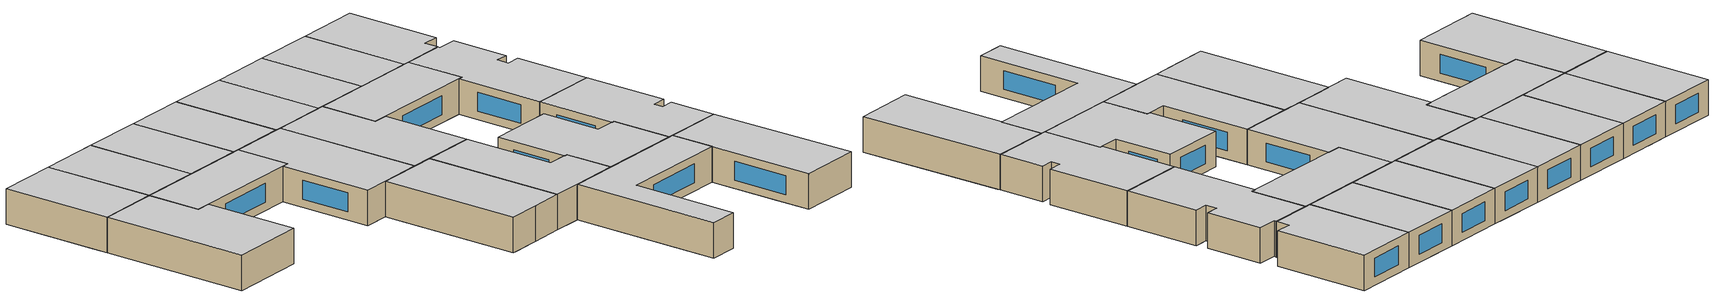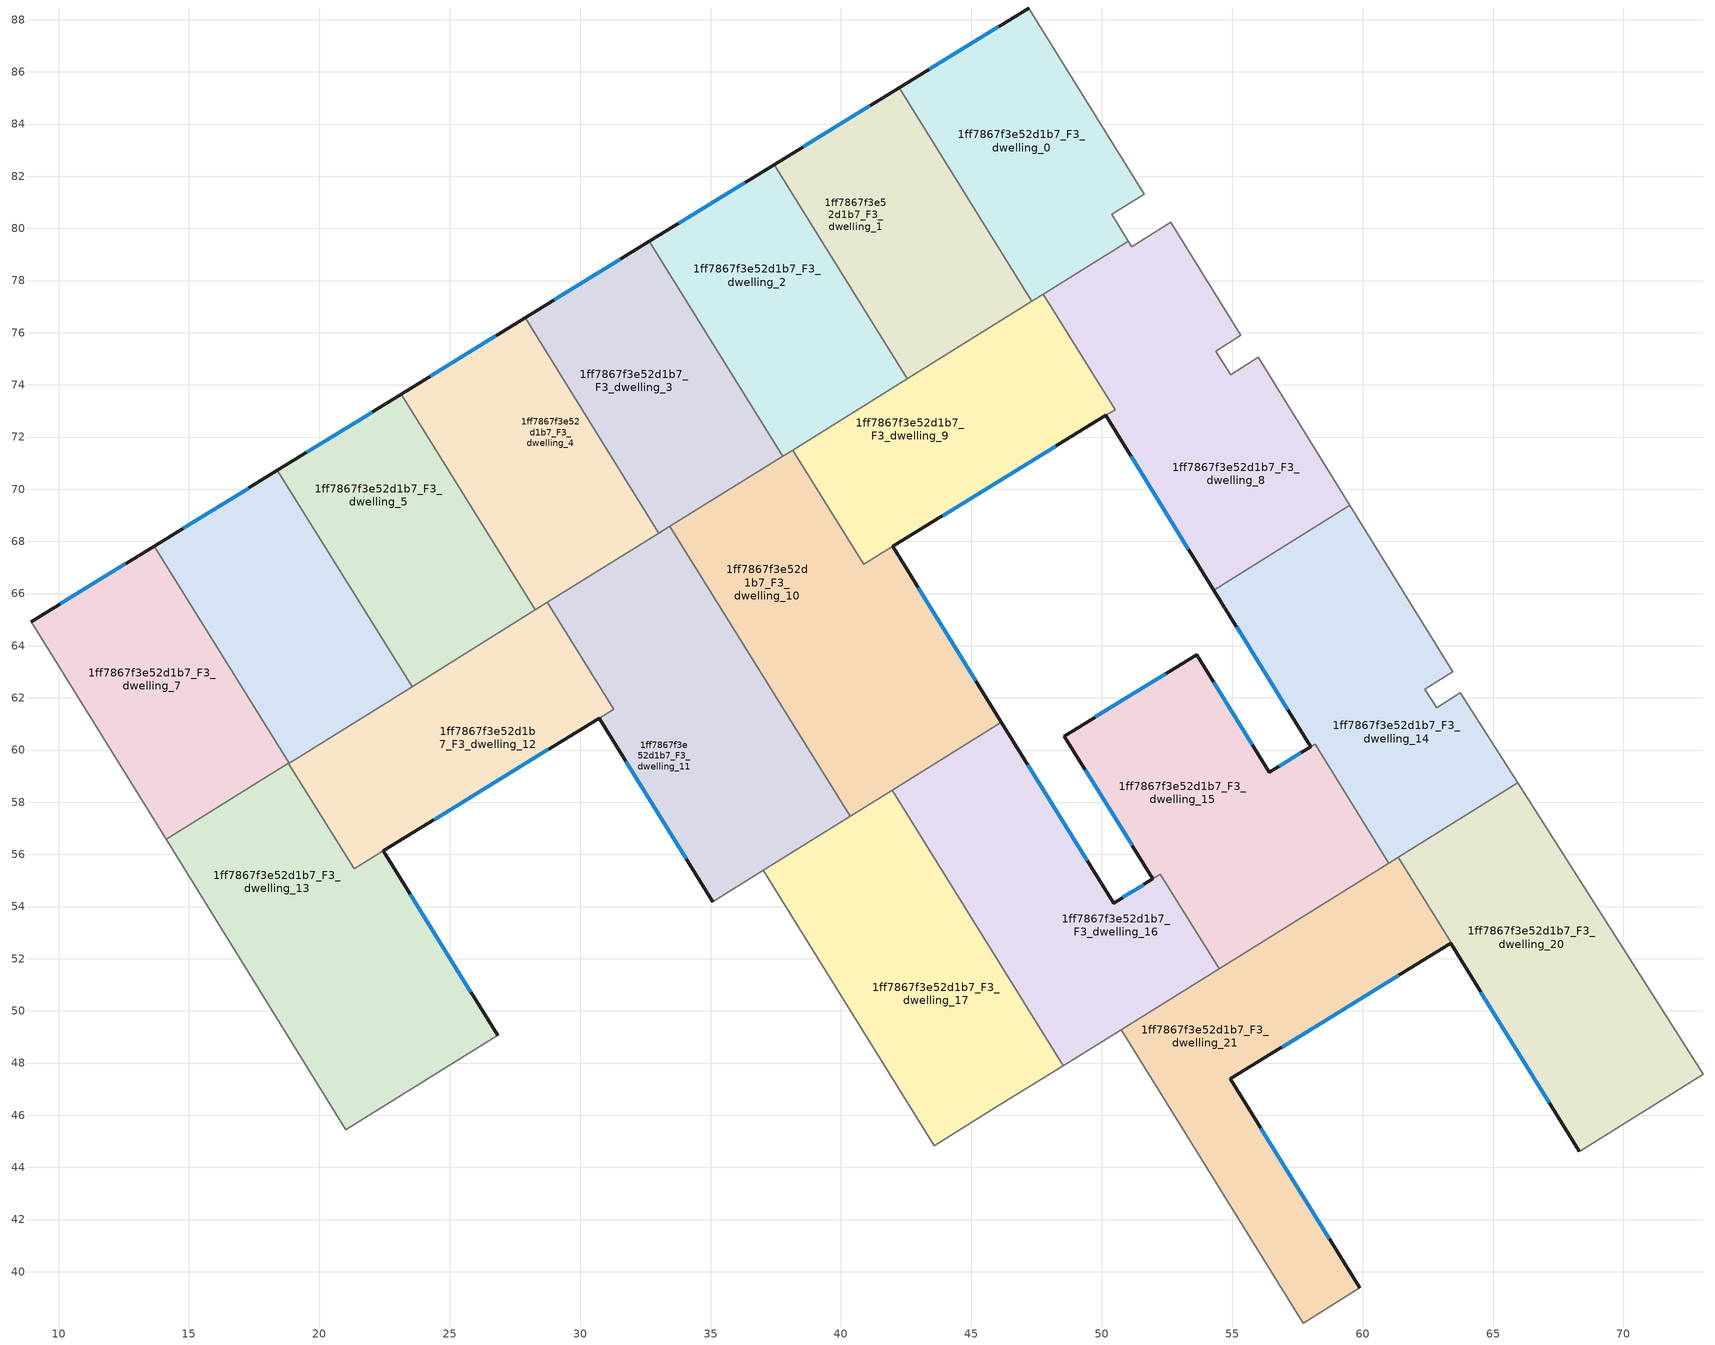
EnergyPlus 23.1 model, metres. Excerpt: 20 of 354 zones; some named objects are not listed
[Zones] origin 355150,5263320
1ff7867f3e52d1b7_F3_dwelling_0
 floor to 1ff7867f3e52d1b7_F2_dwelling_7 (EU_floor_Construction): 47.19,88.45 51.62,81.31 50.37,80.54 46.67,78.24 42.22,85.39 z9
 floor to 1ff7867f3e52d1b7_F2_dwelling_6 (EU_floor_Construction): 50.37,80.54 51.01,79.5 47.32,77.21 46.67,78.24 z9
 wall outside (EU_wall_Construction): 47.19,88.45 42.22,85.39 z9:12
 wall adiabatic (EU_wall_Construction): 51.01,79.5 50.37,80.54 51.62,81.31 47.19,88.45 z9:12
 wall to 1ff7867f3e52d1b7_F3_dwelling_1 (EU_wall_Construction): 42.22,85.39 47.32,77.21 z9:12
 wall to 1ff7867f3e52d1b7_F3_dwelling_8 (EU_wall_Construction): 47.76,77.48 51.01,79.5 z9:12
 wall to 1ff7867f3e52d1b7_F3_dwelling_9 (EU_wall_Construction): 47.32,77.21 47.76,77.48 z9:12
 window (EU_Window_Construction): 46.02,87.73 43.39,86.11 z9.7:11.3
 ceiling to 1ff7867f3e52d1b7_F4_dwelling_0 (EU_floor_Construction): 51.01,79.5 50.37,80.54 51.62,81.31 47.19,88.45 42.22,85.39 47.32,77.21 z12
1ff7867f3e52d1b7_F3_dwelling_1
 floor to 1ff7867f3e52d1b7_F2_dwelling_15 (EU_floor_Construction): 40.23,84.17 43.68,78.63 40.88,76.9 37.43,82.45 z9
 floor to 1ff7867f3e52d1b7_F2_dwelling_7 (EU_floor_Construction): 42.22,85.39 46.67,78.24 44.69,77.01 40.23,84.17 z9
 floor to 1ff7867f3e52d1b7_F2_dwelling_14 (EU_floor_Construction): 43.68,78.63 45.33,75.97 42.54,74.24 40.88,76.9 z9
 floor to 1ff7867f3e52d1b7_F2_dwelling_6 (EU_floor_Construction): 46.67,78.24 47.31,77.21 45.33,75.97 44.69,77.01 z9
 wall outside (EU_wall_Construction): 42.22,85.39 37.43,82.45 z9:12
 wall to 1ff7867f3e52d1b7_F3_dwelling_2 (EU_wall_Construction): 37.43,82.45 42.54,74.24 z9:12
 wall to 1ff7867f3e52d1b7_F3_dwelling_9 (EU_wall_Construction): 42.54,74.24 47.32,77.21 z9:12
 window (EU_Window_Construction): 41.1,84.7 38.56,83.14 z9.7:11.3
 ceiling to 1ff7867f3e52d1b7_F4_dwelling_1 (EU_floor_Construction): 47.32,77.21 42.22,85.39 37.43,82.45 42.54,74.24 z12
1ff7867f3e52d1b7_F3_dwelling_10
 floor to 1ff7867f3e52d1b7_F2_dwelling_22 (EU_floor_Construction): 36.87,70.71 40.89,64.25 37.46,62.12 33.44,68.58 z9
 floor to 1ff7867f3e52d1b7_F2_dwelling_13 (EU_floor_Construction): 41.98,67.81 46.15,61.07 43.78,59.6 38.67,67.82 39.94,68.61 40.86,67.12 z9
 floor to 1ff7867f3e52d1b7_F2_dwelling_14 (EU_floor_Construction): 38.14,71.5 39.94,68.61 38.67,67.82 36.87,70.71 z9
 floor to 1ff7867f3e52d1b7_F2_dwelling_21 (EU_floor_Construction): 40.89,64.25 43.78,59.6 40.35,57.47 37.46,62.12 z9
 wall outside (EU_wall_Construction): 46.15,61.07 41.98,67.81 z9:12
 wall to 1ff7867f3e52d1b7_F3_dwelling_11 (EU_wall_Construction): 33.44,68.58 40.35,57.47 z9:12
 wall to 1ff7867f3e52d1b7_F3_dwelling_9 (EU_wall_Construction): 41.98,67.81 40.86,67.12 38.14,71.5 z9:12
 wall to 1ff7867f3e52d1b7_F3_dwelling_16 (EU_wall_Construction): 41.96,58.46 46.15,61.07 z9:12
 wall to 1ff7867f3e52d1b7_F3_dwelling_3 (EU_wall_Construction): 37.77,71.27 33.44,68.58 z9:12
 wall to 1ff7867f3e52d1b7_F3_dwelling_17 (EU_wall_Construction): 40.36,57.47 41.96,58.46 z9:12
 wall to 1ff7867f3e52d1b7_F3_dwelling_2 (EU_wall_Construction): 38.14,71.5 37.77,71.27 z9:12
 window (EU_Window_Construction): 45.17,62.65 42.96,66.23 z9.7:11.3
 ceiling to 1ff7867f3e52d1b7_F4_dwelling_10 (EU_floor_Construction): 46.15,61.07 41.98,67.81 40.86,67.12 38.14,71.5 33.44,68.58 40.35,57.47 z12
1ff7867f3e52d1b7_F3_dwelling_11
 floor to 1ff7867f3e52d1b7_F2_dwelling_29 (EU_floor_Construction): 31.33,65.37 37.39,55.62 35.08,54.19 30.72,61.22 31.29,61.57 29.59,64.29 z9
 floor to 1ff7867f3e52d1b7_F2_dwelling_22 (EU_floor_Construction): 33.44,68.58 37.46,62.12 34.5,60.28 30.48,66.74 z9
 floor to 1ff7867f3e52d1b7_F2_dwelling_21 (EU_floor_Construction): 37.46,62.12 40.35,57.47 37.39,55.62 34.5,60.28 z9
 floor to 1ff7867f3e52d1b7_F2_dwelling_30 (EU_floor_Construction): 30.48,66.74 31.33,65.37 29.59,64.29 28.74,65.66 z9
 wall outside (EU_wall_Construction): 30.72,61.22 35.08,54.19 z9:12
 wall to 1ff7867f3e52d1b7_F3_dwelling_12 (EU_wall_Construction): 28.74,65.66 31.29,61.57 30.72,61.22 z9:12
 wall to 1ff7867f3e52d1b7_F3_dwelling_4 (EU_wall_Construction): 33.02,68.32 28.74,65.66 z9:12
 wall to 1ff7867f3e52d1b7_F3_dwelling_17 (EU_wall_Construction): 37.01,55.39 40.35,57.47 z9:12
 wall to 1ff7867f3e52d1b7_F3_dwelling_18 (EU_wall_Construction): 35.08,54.19 37.01,55.39 z9:12
 wall to 1ff7867f3e52d1b7_F3_dwelling_3 (EU_wall_Construction): 33.44,68.58 33.02,68.32 z9:12
 window (EU_Window_Construction): 31.75,59.57 34.06,55.84 z9.7:11.3
 ceiling to 1ff7867f3e52d1b7_F4_dwelling_11 (EU_floor_Construction): 40.35,57.47 33.44,68.58 28.74,65.66 31.29,61.57 30.72,61.22 35.08,54.19 z12
1ff7867f3e52d1b7_F3_dwelling_12
 floor to 1ff7867f3e52d1b7_F2_dwelling_30 (EU_floor_Construction): 28.74,65.66 29.59,64.29 21.59,59.32 20.74,60.68 z9
 floor to 1ff7867f3e52d1b7_F2_dwelling_29 (EU_floor_Construction): 29.59,64.29 31.29,61.57 23.26,56.63 21.59,59.32 z9
 floor to 1ff7867f3e52d1b7_F2_dwelling_38 (EU_floor_Construction): 20.74,60.68 23.26,56.63 21.33,55.45 18.82,59.49 z9
 wall outside (EU_wall_Construction): 22.45,56.14 30.73,61.22 z9:12
 wall to 1ff7867f3e52d1b7_F3_dwelling_13 (EU_wall_Construction): 18.82,59.49 21.33,55.45 22.45,56.14 z9:12
 wall to 1ff7867f3e52d1b7_F3_dwelling_5 (EU_wall_Construction): 28.28,65.37 23.55,62.43 z9:12
 wall to 1ff7867f3e52d1b7_F3_dwelling_6 (EU_wall_Construction): 23.55,62.43 18.84,59.5 z9:12
 wall to 1ff7867f3e52d1b7_F3_dwelling_4 (EU_wall_Construction): 28.74,65.66 28.28,65.37 z9:12
 wall to 1ff7867f3e52d1b7_F3_dwelling_7 (EU_wall_Construction): 18.84,59.5 18.82,59.49 z9:12
 window (EU_Window_Construction): 24.4,57.33 28.78,60.03 z9.7:11.3
 ceiling to 1ff7867f3e52d1b7_F4_dwelling_12 (EU_floor_Construction): 31.29,61.57 28.74,65.66 18.82,59.49 21.33,55.45 z12
1ff7867f3e52d1b7_F3_dwelling_13
 floor to 1ff7867f3e52d1b7_F2_dwelling_38 (EU_floor_Construction): 22.45,56.14 23.76,54.03 17.94,50.42 14.13,56.57 18.82,59.49 21.33,55.45 z9
 floor to 1ff7867f3e52d1b7_F2_dwelling_37 (EU_floor_Construction): 23.76,54.03 26.84,49.06 21.02,45.44 17.94,50.42 z9
 wall outside (EU_wall_Construction): 26.84,49.06 22.45,56.14 z9:12
 wall to 1ff7867f3e52d1b7_F3_dwelling_19 (EU_wall_Construction): 21.02,45.44 26.84,49.06 z9:12
 wall adiabatic (EU_wall_Construction): 14.13,56.57 21.02,45.44 z9:12
 wall to 1ff7867f3e52d1b7_F3_dwelling_7 (EU_wall_Construction): 18.82,59.49 14.13,56.57 z9:12
 window (EU_Window_Construction): 25.81,50.72 23.48,54.48 z9.7:11.3
 ceiling to 1ff7867f3e52d1b7_F4_dwelling_13 (EU_floor_Construction): 26.84,49.06 22.45,56.14 21.33,55.45 18.82,59.49 14.13,56.57 21.02,45.44 z12
1ff7867f3e52d1b7_F3_dwelling_14
 floor to 1ff7867f3e52d1b7_F2_dwelling_4 (EU_floor_Construction): 63.46,63.01 62.38,62.33 62.83,61.62 63.75,62.2 65.95,58.74 61.01,55.67 58.17,60.23 58.01,60.13 56.57,62.46 61.79,65.71 z9
 floor to 1ff7867f3e52d1b7_F2_dwelling_5 (EU_floor_Construction): 59.51,69.38 61.79,65.71 56.57,62.46 54.29,66.13 z9
 wall outside (EU_wall_Construction): 54.29,66.13 58.01,60.13 z9:12
 wall adiabatic (EU_wall_Construction): 65.95,58.74 63.75,62.2 62.83,61.62 62.38,62.33 63.46,63.01 59.51,69.38 z9:12
 wall to 1ff7867f3e52d1b7_F3_dwelling_8 (EU_wall_Construction): 59.51,69.38 54.29,66.13 z9:12
 wall to 1ff7867f3e52d1b7_F3_dwelling_20 (EU_wall_Construction): 61.36,55.89 65.95,58.74 z9:12
 wall to 1ff7867f3e52d1b7_F3_dwelling_15 (EU_wall_Construction): 58.17,60.22 61.01,55.67 / 58.01,60.13 58.17,60.23 z9:12
 wall to 1ff7867f3e52d1b7_F3_dwelling_21 (EU_wall_Construction): 61.01,55.67 61.36,55.89 z9:12
 window (EU_Window_Construction): 55.17,64.72 57.14,61.54 z9.7:11.3
 ceiling to 1ff7867f3e52d1b7_F4_dwelling_14 (EU_floor_Construction): 65.95,58.74 63.75,62.2 62.83,61.62 62.38,62.33 63.46,63.01 59.51,69.38 54.29,66.13 58.01,60.13 58.17,60.23 61.01,55.67 z12
1ff7867f3e52d1b7_F3_dwelling_15
 floor to 1ff7867f3e52d1b7_F2_dwelling_12 (EU_floor_Construction): 54.99,61.48 54.52,61.19 57.91,55.75 53.6,53.07 52.24,55.24 51.96,55.06 48.57,60.54 53.64,63.66 z9
 floor to 1ff7867f3e52d1b7_F2_dwelling_11 (EU_floor_Construction): 57.91,55.75 58.81,54.3 54.5,51.62 53.6,53.07 z9
 floor to 1ff7867f3e52d1b7_F2_dwelling_4 (EU_floor_Construction): 58.17,60.22 61.01,55.67 58.81,54.3 54.52,61.19 54.99,61.48 56.43,59.16 58.01,60.12 z9
 wall outside (EU_wall_Construction): 58.01,60.12 56.43,59.16 53.64,63.66 48.57,60.54 51.96,55.06 z9:12
 wall to 1ff7867f3e52d1b7_F3_dwelling_21 (EU_wall_Construction): 54.5,51.62 61.01,55.67 z9:12
 wall to 1ff7867f3e52d1b7_F3_dwelling_16 (EU_wall_Construction): 52.25,55.24 54.5,51.62 / 51.96,55.06 52.24,55.24 z9:12
 window (EU_Window_Construction): 55.77,60.21 54.29,62.6 / 57.63,59.9 56.8,59.38 / 49.36,59.25 51.16,56.35 / 52.45,62.93 49.76,61.27 z9.7:11.3
 ceiling to 1ff7867f3e52d1b7_F4_dwelling_15 (EU_floor_Construction): 61.01,55.67 58.17,60.22 58.01,60.13 56.43,59.16 53.64,63.66 48.57,60.54 51.96,55.06 52.24,55.24 54.5,51.62 z12
1ff7867f3e52d1b7_F3_dwelling_16
 floor to 1ff7867f3e52d1b7_F2_dwelling_12 (EU_floor_Construction): 52.24,55.24 53.6,53.07 49.45,50.49 46.02,56 48.38,57.46 50.45,54.13 z9
 floor to 1ff7867f3e52d1b7_F2_dwelling_20 (EU_floor_Construction): 45.46,56.89 50.04,49.53 48.22,48.4 43.64,55.76 z9
 floor to 1ff7867f3e52d1b7_F2_dwelling_11 (EU_floor_Construction): 53.6,53.07 54.5,51.62 50.35,49.04 49.45,50.49 z9
 floor adiabatic (EU_floor_Construction): 50.04,49.53 50.35,49.04 48.52,47.91 48.22,48.4 z9
 floor to 1ff7867f3e52d1b7_F2_dwelling_13 (EU_floor_Construction): 46.15,61.07 48.38,57.46 46.02,56 43.78,59.6 z9
 floor to 1ff7867f3e52d1b7_F2_dwelling_21 (EU_floor_Construction): 43.78,59.6 45.46,56.89 43.64,55.76 41.96,58.46 z9
 wall outside (EU_wall_Construction): 51.96,55.06 50.45,54.13 46.15,61.07 z9:12
 wall to 1ff7867f3e52d1b7_F3_dwelling_17 (EU_wall_Construction): 41.96,58.46 48.52,47.91 z9:12
 wall to 1ff7867f3e52d1b7_F3_dwelling_22 (EU_wall_Construction): 48.52,47.91 50.74,49.28 z9:12
 wall to 1ff7867f3e52d1b7_F3_dwelling_21 (EU_wall_Construction): 50.74,49.28 54.5,51.62 z9:12
 window (EU_Window_Construction): 49.44,55.76 47.16,59.44 / 51.6,54.84 50.8,54.35 z9.7:11.3
 ceiling to 1ff7867f3e52d1b7_F4_dwelling_16 (EU_floor_Construction): 54.5,51.62 52.24,55.24 50.45,54.13 46.15,61.07 41.96,58.46 48.52,47.91 z12
1ff7867f3e52d1b7_F3_dwelling_17
 floor to 1ff7867f3e52d1b7_F2_dwelling_21 (EU_floor_Construction): 41.96,58.46 43.64,55.76 39.07,52.92 37.39,55.62 z9
 floor to 1ff7867f3e52d1b7_F2_dwelling_20 (EU_floor_Construction): 43.64,55.76 48.22,48.4 43.65,45.56 39.07,52.92 z9
 floor to 1ff7867f3e52d1b7_F2_dwelling_28 (EU_floor_Construction): 38.59,53.69 43.96,45.06 43.58,44.83 38.22,53.45 z9
 floor to 1ff7867f3e52d1b7_F2_dwelling_19 (EU_floor_Construction): 48.22,48.4 48.52,47.91 43.96,45.06 43.65,45.56 z9
 floor to 1ff7867f3e52d1b7_F2_dwelling_29 (EU_floor_Construction): 37.39,55.62 38.59,53.69 38.22,53.45 37.01,55.39 z9
 wall to 1ff7867f3e52d1b7_F3_dwelling_18 (EU_wall_Construction): 37.01,55.39 43.58,44.83 z9:12
 wall to 1ff7867f3e52d1b7_F3_dwelling_23 (EU_wall_Construction): 43.58,44.83 46.09,46.39 z9:12
 wall to 1ff7867f3e52d1b7_F3_dwelling_22 (EU_wall_Construction): 46.09,46.39 48.52,47.9 z9:12
 ceiling to 1ff7867f3e52d1b7_F4_dwelling_17 (EU_floor_Construction): 48.52,47.91 41.96,58.46 37.01,55.39 43.58,44.83 z12
1ff7867f3e52d1b7_F3_dwelling_2
 floor to 1ff7867f3e52d1b7_F2_dwelling_14 (EU_floor_Construction): 40.88,76.9 42.54,74.24 37.77,71.27 36.12,73.94 z9
 floor to 1ff7867f3e52d1b7_F2_dwelling_15 (EU_floor_Construction): 37.43,82.45 40.88,76.9 36.12,73.94 32.66,79.5 z9
 wall outside (EU_wall_Construction): 37.43,82.45 32.66,79.5 z9:12
 wall to 1ff7867f3e52d1b7_F3_dwelling_3 (EU_wall_Construction): 32.66,79.5 37.77,71.27 z9:12
 wall to 1ff7867f3e52d1b7_F3_dwelling_9 (EU_wall_Construction): 38.14,71.5 42.54,74.24 z9:12
 window (EU_Window_Construction): 36.31,81.76 33.78,80.2 z9.7:11.3
 ceiling to 1ff7867f3e52d1b7_F4_dwelling_2 (EU_floor_Construction): 42.54,74.24 37.43,82.45 32.66,79.5 37.77,71.27 z12
1ff7867f3e52d1b7_F3_dwelling_20
 floor to 1ff7867f3e52d1b7_F2_dwelling_2 (EU_floor_Construction): 71.45,50.08 73.05,47.56 68.35,44.64 68.31,44.62 66.74,47.15 z9
 floor to 1ff7867f3e52d1b7_F2_dwelling_3 (EU_floor_Construction): 66.11,58.48 71.45,50.08 66.74,47.15 63.38,52.59 63.4,52.61 61.53,55.62 z9
 floor to 1ff7867f3e52d1b7_F2_dwelling_4 (EU_floor_Construction): 65.95,58.74 66.11,58.48 61.53,55.62 61.36,55.89 z9
 wall outside (EU_wall_Construction): 63.38,52.59 68.31,44.62 z9:12
 wall adiabatic (EU_wall_Construction): 73.05,47.56 65.95,58.74 z9:12
 wall to 1ff7867f3e52d1b7_F3_dwelling_21 (EU_wall_Construction): 61.36,55.89 63.4,52.61 63.38,52.59 z9:12
 wall to 1ff7867f3e52d1b7_F3_dwelling_26 (EU_wall_Construction): 68.31,44.62 68.35,44.64 73.05,47.56 z9:12
 window (EU_Window_Construction): 64.54,50.72 67.15,46.49 z9.7:11.3
 ceiling to 1ff7867f3e52d1b7_F4_dwelling_20 (EU_floor_Construction): 73.05,47.56 65.95,58.74 61.36,55.89 63.4,52.61 63.38,52.59 68.31,44.62 68.35,44.64 z12
1ff7867f3e52d1b7_F3_dwelling_21
 floor to 1ff7867f3e52d1b7_F2_dwelling_11 (EU_floor_Construction): 58.81,54.3 60.84,51.03 54.93,47.39 57.98,42.46 55.82,41.12 50.74,49.28 z9
 floor to 1ff7867f3e52d1b7_F2_dwelling_10 (EU_floor_Construction): 57.98,42.46 59.89,39.38 57.73,38.04 55.82,41.12 z9
 floor to 1ff7867f3e52d1b7_F2_dwelling_4 (EU_floor_Construction): 61.36,55.89 61.53,55.62 58.97,54.04 58.81,54.3 z9
 floor to 1ff7867f3e52d1b7_F2_dwelling_3 (EU_floor_Construction): 61.53,55.62 63.4,52.61 60.84,51.03 58.97,54.04 z9
 wall outside (EU_wall_Construction): 59.89,39.38 54.93,47.39 63.37,52.59 z9:12
 wall to 1ff7867f3e52d1b7_F3_dwelling_22 (EU_wall_Construction): 50.74,49.28 57.73,38.04 z9:12
 wall to 1ff7867f3e52d1b7_F3_dwelling_28 (EU_wall_Construction): 57.73,38.04 59.89,39.38 z9:12
 window (EU_Window_Construction): 56.91,48.61 61.39,51.37 / 58.73,41.26 56.09,45.51 z9.7:11.3
 ceiling to 1ff7867f3e52d1b7_F4_dwelling_21 (EU_floor_Construction): 59.89,39.38 54.93,47.39 63.37,52.59 63.4,52.61 61.36,55.89 50.74,49.28 57.73,38.04 z12
1ff7867f3e52d1b7_F3_dwelling_3
 floor to 1ff7867f3e52d1b7_F2_dwelling_23 (EU_floor_Construction): 31.75,78.95 36.22,71.75 32.38,69.36 27.89,76.57 z9
 floor to 1ff7867f3e52d1b7_F2_dwelling_22 (EU_floor_Construction): 36.22,71.75 36.87,70.71 33.02,68.32 32.38,69.36 z9
 floor to 1ff7867f3e52d1b7_F2_dwelling_14 (EU_floor_Construction): 36.12,73.94 37.77,71.27 36.87,70.71 35.21,73.37 z9
 floor adiabatic (EU_floor_Construction): 32.66,79.5 36.12,73.94 35.21,73.37 31.75,78.95 z9
 wall outside (EU_wall_Construction): 32.66,79.5 27.89,76.57 z9:12
 wall to 1ff7867f3e52d1b7_F3_dwelling_4 (EU_wall_Construction): 27.89,76.57 33.02,68.32 z9:12
 window (EU_Window_Construction): 31.54,78.82 29.01,77.26 z9.7:11.3
 ceiling to 1ff7867f3e52d1b7_F4_dwelling_3 (EU_floor_Construction): 37.77,71.27 32.66,79.5 27.89,76.57 33.02,68.32 z12
1ff7867f3e52d1b7_F3_dwelling_4
 floor to 1ff7867f3e52d1b7_F2_dwelling_31 (EU_floor_Construction): 25.34,75 28.33,70.2 26.13,68.83 23.14,73.65 z9
 floor to 1ff7867f3e52d1b7_F2_dwelling_30 (EU_floor_Construction): 28.33,70.2 30.48,66.74 28.28,65.37 26.13,68.83 z9
 floor to 1ff7867f3e52d1b7_F2_dwelling_22 (EU_floor_Construction): 32.38,69.36 33.02,68.32 30.48,66.74 29.84,67.78 z9
 floor adiabatic (EU_floor_Construction): 27.89,76.57 32.38,69.36 29.84,67.78 25.34,75 z9
 wall outside (EU_wall_Construction): 27.89,76.57 23.14,73.65 z9:12
 wall to 1ff7867f3e52d1b7_F3_dwelling_5 (EU_wall_Construction): 23.14,73.65 28.28,65.37 z9:12
 window (EU_Window_Construction): 26.77,75.89 24.25,74.33 z9.7:11.3
 ceiling to 1ff7867f3e52d1b7_F4_dwelling_4 (EU_floor_Construction): 33.02,68.32 27.89,76.57 23.14,73.65 28.28,65.37 z12
1ff7867f3e52d1b7_F3_dwelling_5
 floor to 1ff7867f3e52d1b7_F2_dwelling_31 (EU_floor_Construction): 23.14,73.65 26.13,68.83 21.4,65.89 18.4,70.73 z9
 floor to 1ff7867f3e52d1b7_F2_dwelling_30 (EU_floor_Construction): 26.13,68.83 28.28,65.37 23.55,62.43 21.4,65.89 z9
 wall outside (EU_wall_Construction): 23.14,73.65 18.4,70.73 z9:12
 wall to 1ff7867f3e52d1b7_F3_dwelling_6 (EU_wall_Construction): 18.4,70.73 23.55,62.43 z9:12
 window (EU_Window_Construction): 22.02,72.96 19.51,71.41 z9.7:11.3
 ceiling to 1ff7867f3e52d1b7_F4_dwelling_5 (EU_floor_Construction): 28.28,65.37 23.14,73.65 18.4,70.73 23.55,62.43 z12
1ff7867f3e52d1b7_F3_dwelling_6
 floor to 1ff7867f3e52d1b7_F2_dwelling_39 (EU_floor_Construction): 15.58,68.99 20.1,61.72 18.2,60.54 13.67,67.82 z9
 floor to 1ff7867f3e52d1b7_F2_dwelling_30 (EU_floor_Construction): 21.4,65.89 23.55,62.43 20.74,60.68 18.59,64.14 z9
 floor to 1ff7867f3e52d1b7_F2_dwelling_38 (EU_floor_Construction): 20.1,61.72 20.74,60.68 18.84,59.5 18.2,60.54 z9
 floor adiabatic (EU_floor_Construction): 18.4,70.73 21.4,65.89 18.59,64.14 20.74,60.68 15.58,68.99 13.67,67.82 z9
 wall outside (EU_wall_Construction): 18.4,70.73 13.67,67.82 z9:12
 wall to 1ff7867f3e52d1b7_F3_dwelling_7 (EU_wall_Construction): 13.67,67.82 18.84,59.5 z9:12
 window (EU_Window_Construction): 17.28,70.05 14.78,68.5 z9.7:11.3
 ceiling to 1ff7867f3e52d1b7_F4_dwelling_6 (EU_floor_Construction): 23.55,62.43 18.4,70.73 13.67,67.82 18.84,59.5 z12
1ff7867f3e52d1b7_F3_dwelling_7
 floor to 1ff7867f3e52d1b7_F2_dwelling_39 (EU_floor_Construction): 13.67,67.82 18.2,60.54 13.49,57.61 8.96,64.92 z9
 floor to 1ff7867f3e52d1b7_F2_dwelling_38 (EU_floor_Construction): 18.2,60.54 18.84,59.5 18.82,59.49 14.13,56.57 13.49,57.61 z9
 wall outside (EU_wall_Construction): 13.67,67.82 8.96,64.92 z9:12
 wall adiabatic (EU_wall_Construction): 8.96,64.92 14.13,56.57 z9:12
 window (EU_Window_Construction): 12.56,67.14 10.06,65.6 z9.7:11.3
 ceiling to 1ff7867f3e52d1b7_F4_dwelling_7 (EU_floor_Construction): 18.84,59.5 13.67,67.82 8.96,64.92 14.13,56.57 z12
1ff7867f3e52d1b7_F3_dwelling_8
 floor to 1ff7867f3e52d1b7_F2_dwelling_5 (EU_floor_Construction): 56,75.05 59.51,69.38 54.29,66.13 50.78,71.81 z9
 floor to 1ff7867f3e52d1b7_F2_dwelling_6 (EU_floor_Construction): 52.65,80.23 55.33,75.89 54.38,75.3 54.93,74.39 50.78,71.81 50.15,72.83 50.51,73.05 47.76,77.48 51.01,79.5 51.14,79.3 z9
 wall outside (EU_wall_Construction): 50.15,72.83 54.29,66.13 z9:12
 wall adiabatic (EU_wall_Construction): 59.51,69.38 56,75.06 54.93,74.39 54.38,75.3 55.33,75.89 52.65,80.23 51.14,79.3 51.01,79.5 z9:12
 wall to 1ff7867f3e52d1b7_F3_dwelling_9 (EU_wall_Construction): 47.76,77.48 50.51,73.05 50.15,72.83 z9:12
 window (EU_Window_Construction): 51.12,71.26 53.32,67.71 z9.7:11.3
 ceiling to 1ff7867f3e52d1b7_F4_dwelling_8 (EU_floor_Construction): 59.51,69.38 56,75.06 54.93,74.39 54.38,75.3 55.33,75.89 52.65,80.23 51.14,79.3 51.01,79.5 47.76,77.48 50.51,73.05 50.15,72.83 54.29,66.13 z12
1ff7867f3e52d1b7_F3_dwelling_9
 floor to 1ff7867f3e52d1b7_F2_dwelling_14 (EU_floor_Construction): 45.33,75.97 47.13,73.08 39.94,68.61 38.14,71.5 z9
 floor to 1ff7867f3e52d1b7_F2_dwelling_13 (EU_floor_Construction): 47.13,73.08 48.08,71.56 40.86,67.12 39.94,68.61 z9
 floor to 1ff7867f3e52d1b7_F2_dwelling_6 (EU_floor_Construction): 47.76,77.48 50.51,73.05 48.08,71.56 45.33,75.97 z9
 wall outside (EU_wall_Construction): 41.98,67.81 50.15,72.83 z9:12
 window (EU_Window_Construction): 43.9,68.99 48.23,71.65 z9.7:11.3
 ceiling to 1ff7867f3e52d1b7_F4_dwelling_9 (EU_floor_Construction): 50.51,73.05 47.76,77.48 38.14,71.5 40.86,67.12 z12
[Building]
EU S2 Campaign: North Axis=0; Terrain=City; Solar Distribution=FullExterior
[Site:Location]
Budapest.Ferenc.Liszt.Intl.AP: Latitude=47.437; Longitude=19.256; Time Zone=1; Elevation=185
[SizingPeriod:WeatherFileDays]
AnnualSizingPeriod: Begin Month=1; Begin Day of Month=1; End Month=12; End Day of Month=31; Day of Week for Start Day=Monday; Use Weather File Daylight Saving Period=No; Use Weather File Rain and Snow Indicators=No
[MATERIAL]
EU_InternalMass_Material: Roughness=MediumRough; Thickness=0.1; Conductivity=1; Density=1800; Specific Heat=900; Thermal Absorptance=0.9; Solar Absorptance=0.7; Visible Absorptance=0.7
[MATERIAL:NOMASS] Roughness=MediumRough; Thermal Absorptance=0.9; Solar Absorptance=0.7; Visible Absorptance=0.7
Name | Thermal Resistance
EU_wall_NoMass | 0.832559
EU_floor_NoMass | 0.872794
[WINDOWMATERIAL:SIMPLEGLAZINGSYSTEM]
EU_Window_SimpleGlazing: UFactor=2.79869; Solar Heat Gain Coefficient=0.75; Visible Transmittance=0.75
[CONSTRUCTION]
EU_wall_Construction: EU_wall_NoMass
EU_floor_Construction: EU_floor_NoMass
EU_Window_Construction: EU_Window_SimpleGlazing
EU_InternalMass_Construction: EU_InternalMass_Material
[ZONE] Type=1; Multiplier=1; Ceiling Height=autocalculate; Floor Area=autocalculate; Part of Total Floor Area=Yes
Name | Volume
1ff7867f3e52d1b7_F3_dwelling_0 | 162.953
1ff7867f3e52d1b7_F3_dwelling_1 | 162.927
1ff7867f3e52d1b7_F3_dwelling_10 | 248.158
1ff7867f3e52d1b7_F3_dwelling_11 | 233.833
1ff7867f3e52d1b7_F3_dwelling_12 | 167.907
1ff7867f3e52d1b7_F3_dwelling_13 | 250.023
1ff7867f3e52d1b7_F3_dwelling_14 | 221.111
1ff7867f3e52d1b7_F3_dwelling_15 | 219.815
1ff7867f3e52d1b7_F3_dwelling_16 | 210.796
1ff7867f3e52d1b7_F3_dwelling_17 | 217.256
1ff7867f3e52d1b7_F3_dwelling_2 | 162.947
1ff7867f3e52d1b7_F3_dwelling_20 | 218.36
1ff7867f3e52d1b7_F3_dwelling_21 | 216.167
1ff7867f3e52d1b7_F3_dwelling_3 | 162.949
1ff7867f3e52d1b7_F3_dwelling_4 | 162.935
1ff7867f3e52d1b7_F3_dwelling_5 | 162.948
1ff7867f3e52d1b7_F3_dwelling_6 | 162.921
1ff7867f3e52d1b7_F3_dwelling_7 | 162.956
1ff7867f3e52d1b7_F3_dwelling_8 | 227.431
1ff7867f3e52d1b7_F3_dwelling_9 | 176.137
[INTERNALMASS] Construction=EU_InternalMass_Construction
Name | Zone or ZoneList | Surface Area
1ff7867f3e52d1b7_F3_dwelling_0_EU_InternalMass | 1ff7867f3e52d1b7_F3_dwelling_0 | 54.3176
1ff7867f3e52d1b7_F3_dwelling_1_EU_InternalMass | 1ff7867f3e52d1b7_F3_dwelling_1 | 54.309
1ff7867f3e52d1b7_F3_dwelling_2_EU_InternalMass | 1ff7867f3e52d1b7_F3_dwelling_2 | 54.3156
1ff7867f3e52d1b7_F3_dwelling_3_EU_InternalMass | 1ff7867f3e52d1b7_F3_dwelling_3 | 54.3164
1ff7867f3e52d1b7_F3_dwelling_4_EU_InternalMass | 1ff7867f3e52d1b7_F3_dwelling_4 | 54.3115
1ff7867f3e52d1b7_F3_dwelling_5_EU_InternalMass | 1ff7867f3e52d1b7_F3_dwelling_5 | 54.3161
1ff7867f3e52d1b7_F3_dwelling_6_EU_InternalMass | 1ff7867f3e52d1b7_F3_dwelling_6 | 54.3068
1ff7867f3e52d1b7_F3_dwelling_7_EU_InternalMass | 1ff7867f3e52d1b7_F3_dwelling_7 | 54.3185
1ff7867f3e52d1b7_F3_dwelling_8_EU_InternalMass | 1ff7867f3e52d1b7_F3_dwelling_8 | 75.8117
1ff7867f3e52d1b7_F3_dwelling_9_EU_InternalMass | 1ff7867f3e52d1b7_F3_dwelling_9 | 58.7085
1ff7867f3e52d1b7_F3_dwelling_10_EU_InternalMass | 1ff7867f3e52d1b7_F3_dwelling_10 | 82.7193
1ff7867f3e52d1b7_F3_dwelling_11_EU_InternalMass | 1ff7867f3e52d1b7_F3_dwelling_11 | 77.9441
1ff7867f3e52d1b7_F3_dwelling_12_EU_InternalMass | 1ff7867f3e52d1b7_F3_dwelling_12 | 55.9651
1ff7867f3e52d1b7_F3_dwelling_13_EU_InternalMass | 1ff7867f3e52d1b7_F3_dwelling_13 | 83.3393
1ff7867f3e52d1b7_F3_dwelling_14_EU_InternalMass | 1ff7867f3e52d1b7_F3_dwelling_14 | 73.7034
1ff7867f3e52d1b7_F3_dwelling_15_EU_InternalMass | 1ff7867f3e52d1b7_F3_dwelling_15 | 73.2719
1ff7867f3e52d1b7_F3_dwelling_16_EU_InternalMass | 1ff7867f3e52d1b7_F3_dwelling_16 | 70.266
1ff7867f3e52d1b7_F3_dwelling_17_EU_InternalMass | 1ff7867f3e52d1b7_F3_dwelling_17 | 72.4188
1ff7867f3e52d1b7_F3_dwelling_20_EU_InternalMass | 1ff7867f3e52d1b7_F3_dwelling_20 | 72.7865
1ff7867f3e52d1b7_F3_dwelling_21_EU_InternalMass | 1ff7867f3e52d1b7_F3_dwelling_21 | 72.0549
[OTHEREQUIPMENT] Fuel Type=Electricity; Design Level Calculation Method=Watts/Area; Power per Zone Floor Area=1; Fraction Latent=0; Fraction Radiant=0; Fraction Lost=0; Carbon Dioxide Generation Rate=0; EndUse Subcategory=EU_Step8_InternalGains
Name | Zone or ZoneList or Space or SpaceList | Schedule
EU_Step8_InternalGain_1ff7867f3e52d1b7_F3_dwelling_0_f000 | 1ff7867f3e52d1b7_F3_dwelling_0 | EU_Step8_GainSchedule_1ff7867f3e52d1b7_F3_dwelling_0_f000
EU_Step8_InternalGain_1ff7867f3e52d1b7_F3_dwelling_1_f000 | 1ff7867f3e52d1b7_F3_dwelling_1 | EU_Step8_GainSchedule_1ff7867f3e52d1b7_F3_dwelling_1_f000
EU_Step8_InternalGain_1ff7867f3e52d1b7_F3_dwelling_2_f000 | 1ff7867f3e52d1b7_F3_dwelling_2 | EU_Step8_GainSchedule_1ff7867f3e52d1b7_F3_dwelling_2_f000
EU_Step8_InternalGain_1ff7867f3e52d1b7_F3_dwelling_3_f000 | 1ff7867f3e52d1b7_F3_dwelling_3 | EU_Step8_GainSchedule_1ff7867f3e52d1b7_F3_dwelling_3_f000
EU_Step8_InternalGain_1ff7867f3e52d1b7_F3_dwelling_4_f000 | 1ff7867f3e52d1b7_F3_dwelling_4 | EU_Step8_GainSchedule_1ff7867f3e52d1b7_F3_dwelling_4_f000
EU_Step8_InternalGain_1ff7867f3e52d1b7_F3_dwelling_5_f000 | 1ff7867f3e52d1b7_F3_dwelling_5 | EU_Step8_GainSchedule_1ff7867f3e52d1b7_F3_dwelling_5_f000
EU_Step8_InternalGain_1ff7867f3e52d1b7_F3_dwelling_6_f000 | 1ff7867f3e52d1b7_F3_dwelling_6 | EU_Step8_GainSchedule_1ff7867f3e52d1b7_F3_dwelling_6_f000
EU_Step8_InternalGain_1ff7867f3e52d1b7_F3_dwelling_7_f000 | 1ff7867f3e52d1b7_F3_dwelling_7 | EU_Step8_GainSchedule_1ff7867f3e52d1b7_F3_dwelling_7_f000
EU_Step8_InternalGain_1ff7867f3e52d1b7_F3_dwelling_8_f000 | 1ff7867f3e52d1b7_F3_dwelling_8 | EU_Step8_GainSchedule_1ff7867f3e52d1b7_F3_dwelling_8_f000
EU_Step8_InternalGain_1ff7867f3e52d1b7_F3_dwelling_9_f000 | 1ff7867f3e52d1b7_F3_dwelling_9 | EU_Step8_GainSchedule_1ff7867f3e52d1b7_F3_dwelling_9_f000
EU_Step8_InternalGain_1ff7867f3e52d1b7_F3_dwelling_10_f000 | 1ff7867f3e52d1b7_F3_dwelling_10 | EU_Step8_GainSchedule_1ff7867f3e52d1b7_F3_dwelling_10_f000
EU_Step8_InternalGain_1ff7867f3e52d1b7_F3_dwelling_11_f000 | 1ff7867f3e52d1b7_F3_dwelling_11 | EU_Step8_GainSchedule_1ff7867f3e52d1b7_F3_dwelling_11_f000
EU_Step8_InternalGain_1ff7867f3e52d1b7_F3_dwelling_12_f000 | 1ff7867f3e52d1b7_F3_dwelling_12 | EU_Step8_GainSchedule_1ff7867f3e52d1b7_F3_dwelling_12_f000
EU_Step8_InternalGain_1ff7867f3e52d1b7_F3_dwelling_13_f000 | 1ff7867f3e52d1b7_F3_dwelling_13 | EU_Step8_GainSchedule_1ff7867f3e52d1b7_F3_dwelling_13_f000
EU_Step8_InternalGain_1ff7867f3e52d1b7_F3_dwelling_14_f000 | 1ff7867f3e52d1b7_F3_dwelling_14 | EU_Step8_GainSchedule_1ff7867f3e52d1b7_F3_dwelling_14_f000
EU_Step8_InternalGain_1ff7867f3e52d1b7_F3_dwelling_15_f000 | 1ff7867f3e52d1b7_F3_dwelling_15 | EU_Step8_GainSchedule_1ff7867f3e52d1b7_F3_dwelling_15_f000
EU_Step8_InternalGain_1ff7867f3e52d1b7_F3_dwelling_16_f000 | 1ff7867f3e52d1b7_F3_dwelling_16 | EU_Step8_GainSchedule_1ff7867f3e52d1b7_F3_dwelling_16_f000
EU_Step8_InternalGain_1ff7867f3e52d1b7_F3_dwelling_17_f000 | 1ff7867f3e52d1b7_F3_dwelling_17 | EU_Step8_GainSchedule_1ff7867f3e52d1b7_F3_dwelling_17_f000
EU_Step8_InternalGain_1ff7867f3e52d1b7_F3_dwelling_20_f000 | 1ff7867f3e52d1b7_F3_dwelling_20 | EU_Step8_GainSchedule_1ff7867f3e52d1b7_F3_dwelling_20_f000
EU_Step8_InternalGain_1ff7867f3e52d1b7_F3_dwelling_21_f000 | 1ff7867f3e52d1b7_F3_dwelling_21 | EU_Step8_GainSchedule_1ff7867f3e52d1b7_F3_dwelling_21_f000
[ZONEVENTILATION:DESIGNFLOWRATE] Schedule=EU_AlwaysOn; Design Flow Rate Calculation Method=AirChanges/Hour; Air Changes per Hour=0.475469; Ventilation Type=Natural; Fan Pressure Rise=0; Fan Total Efficiency=1; Constant Term Coefficient=1; Temperature Term Coefficient=0; Velocity Term Coefficient=0; Velocity Squared Term Coefficient=0; Minimum Indoor Temperature=-100; Maximum Indoor Temperature=100; Delta Temperature=-100; Minimum Outdoor Temperature=-100; Maximum Outdoor Temperature=100; Maximum Wind Speed=40
Name | Zone or ZoneList or Space or SpaceList
EU_ConstantAir_1ff7867f3e52d1b7_F3_dwelling_0 | 1ff7867f3e52d1b7_F3_dwelling_0
EU_ConstantAir_1ff7867f3e52d1b7_F3_dwelling_1 | 1ff7867f3e52d1b7_F3_dwelling_1
EU_ConstantAir_1ff7867f3e52d1b7_F3_dwelling_2 | 1ff7867f3e52d1b7_F3_dwelling_2
EU_ConstantAir_1ff7867f3e52d1b7_F3_dwelling_3 | 1ff7867f3e52d1b7_F3_dwelling_3
EU_ConstantAir_1ff7867f3e52d1b7_F3_dwelling_4 | 1ff7867f3e52d1b7_F3_dwelling_4
EU_ConstantAir_1ff7867f3e52d1b7_F3_dwelling_5 | 1ff7867f3e52d1b7_F3_dwelling_5
EU_ConstantAir_1ff7867f3e52d1b7_F3_dwelling_6 | 1ff7867f3e52d1b7_F3_dwelling_6
EU_ConstantAir_1ff7867f3e52d1b7_F3_dwelling_7 | 1ff7867f3e52d1b7_F3_dwelling_7
EU_ConstantAir_1ff7867f3e52d1b7_F3_dwelling_8 | 1ff7867f3e52d1b7_F3_dwelling_8
EU_ConstantAir_1ff7867f3e52d1b7_F3_dwelling_9 | 1ff7867f3e52d1b7_F3_dwelling_9
EU_ConstantAir_1ff7867f3e52d1b7_F3_dwelling_10 | 1ff7867f3e52d1b7_F3_dwelling_10
EU_ConstantAir_1ff7867f3e52d1b7_F3_dwelling_11 | 1ff7867f3e52d1b7_F3_dwelling_11
EU_ConstantAir_1ff7867f3e52d1b7_F3_dwelling_12 | 1ff7867f3e52d1b7_F3_dwelling_12
EU_ConstantAir_1ff7867f3e52d1b7_F3_dwelling_13 | 1ff7867f3e52d1b7_F3_dwelling_13
EU_ConstantAir_1ff7867f3e52d1b7_F3_dwelling_14 | 1ff7867f3e52d1b7_F3_dwelling_14
EU_ConstantAir_1ff7867f3e52d1b7_F3_dwelling_15 | 1ff7867f3e52d1b7_F3_dwelling_15
EU_ConstantAir_1ff7867f3e52d1b7_F3_dwelling_16 | 1ff7867f3e52d1b7_F3_dwelling_16
EU_ConstantAir_1ff7867f3e52d1b7_F3_dwelling_17 | 1ff7867f3e52d1b7_F3_dwelling_17
EU_ConstantAir_1ff7867f3e52d1b7_F3_dwelling_20 | 1ff7867f3e52d1b7_F3_dwelling_20
EU_ConstantAir_1ff7867f3e52d1b7_F3_dwelling_21 | 1ff7867f3e52d1b7_F3_dwelling_21
[HVACTEMPLATE:ZONE:IDEALLOADSAIRSYSTEM] System Availability Schedule=EU_AlwaysOn; Maximum Heating Supply Air Temperature=50; Minimum Cooling Supply Air Temperature=13; Maximum Heating Supply Air Humidity Ratio=0.0156; Minimum Cooling Supply Air Humidity Ratio=0.0077; Heating Limit=NoLimit; Cooling Limit=NoLimit; Heating Availability Schedule=EU_AlwaysOn; Cooling Availability Schedule=EU_CoolingOff; Dehumidification Control Type=ConstantSensibleHeatRatio; Cooling Sensible Heat Ratio=0.7; Dehumidification Setpoint=60; Humidification Control Type=None; Humidification Setpoint=30; Outdoor Air Method=None; Outdoor Air Flow Rate per Person=0.00944; Outdoor Air Flow Rate per Zone Floor Area=0; Outdoor Air Flow Rate per Zone=0; Demand Controlled Ventilation Type=None; Outdoor Air Economizer Type=NoEconomizer; Heat Recovery Type=None; Sensible Heat Recovery Effectiveness=0.7; Latent Heat Recovery Effectiveness=0.65
Name | Template Thermostat
1ff7867f3e52d1b7_F3_dwelling_0 | EU_HeatOnly_1ff7867f3e52d1b7_F3_dwelling_0
1ff7867f3e52d1b7_F3_dwelling_1 | EU_HeatOnly_1ff7867f3e52d1b7_F3_dwelling_1
1ff7867f3e52d1b7_F3_dwelling_2 | EU_HeatOnly_1ff7867f3e52d1b7_F3_dwelling_2
1ff7867f3e52d1b7_F3_dwelling_3 | EU_HeatOnly_1ff7867f3e52d1b7_F3_dwelling_3
1ff7867f3e52d1b7_F3_dwelling_4 | EU_HeatOnly_1ff7867f3e52d1b7_F3_dwelling_4
1ff7867f3e52d1b7_F3_dwelling_5 | EU_HeatOnly_1ff7867f3e52d1b7_F3_dwelling_5
1ff7867f3e52d1b7_F3_dwelling_6 | EU_HeatOnly_1ff7867f3e52d1b7_F3_dwelling_6
1ff7867f3e52d1b7_F3_dwelling_7 | EU_HeatOnly_1ff7867f3e52d1b7_F3_dwelling_7
1ff7867f3e52d1b7_F3_dwelling_8 | EU_HeatOnly_1ff7867f3e52d1b7_F3_dwelling_8
1ff7867f3e52d1b7_F3_dwelling_9 | EU_HeatOnly_1ff7867f3e52d1b7_F3_dwelling_9
1ff7867f3e52d1b7_F3_dwelling_10 | EU_HeatOnly_1ff7867f3e52d1b7_F3_dwelling_10
1ff7867f3e52d1b7_F3_dwelling_11 | EU_HeatOnly_1ff7867f3e52d1b7_F3_dwelling_11
1ff7867f3e52d1b7_F3_dwelling_12 | EU_HeatOnly_1ff7867f3e52d1b7_F3_dwelling_12
1ff7867f3e52d1b7_F3_dwelling_13 | EU_HeatOnly_1ff7867f3e52d1b7_F3_dwelling_13
1ff7867f3e52d1b7_F3_dwelling_14 | EU_HeatOnly_1ff7867f3e52d1b7_F3_dwelling_14
1ff7867f3e52d1b7_F3_dwelling_15 | EU_HeatOnly_1ff7867f3e52d1b7_F3_dwelling_15
1ff7867f3e52d1b7_F3_dwelling_16 | EU_HeatOnly_1ff7867f3e52d1b7_F3_dwelling_16
1ff7867f3e52d1b7_F3_dwelling_17 | EU_HeatOnly_1ff7867f3e52d1b7_F3_dwelling_17
1ff7867f3e52d1b7_F3_dwelling_20 | EU_HeatOnly_1ff7867f3e52d1b7_F3_dwelling_20
1ff7867f3e52d1b7_F3_dwelling_21 | EU_HeatOnly_1ff7867f3e52d1b7_F3_dwelling_21
[SIZING:ZONE] Zone Cooling Design Supply Air Temperature Input Method=SupplyAirTemperature; Zone Cooling Design Supply Air Temperature=13; Zone Heating Design Supply Air Temperature Input Method=SupplyAirTemperature; Zone Heating Design Supply Air Temperature=50; Zone Cooling Design Supply Air Humidity Ratio=0.008; Zone Heating Design Supply Air Humidity Ratio=0.008; Cooling Design Air Flow Method=DesignDay; Cooling Design Air Flow Rate=0; Cooling Minimum Air Flow per Zone Floor Area=0.000762; Cooling Minimum Air Flow=0; Cooling Minimum Air Flow Fraction=0.2; Heating Design Air Flow Method=DesignDay; Heating Design Air Flow Rate=0; Heating Maximum Air Flow per Zone Floor Area=0.002032; Heating Maximum Air Flow=0.141576; Heating Maximum Air Flow Fraction=0.3; Account for Dedicated Outdoor Air System=No; Dedicated Outdoor Air System Control Strategy=NeutralSupplyAir; Dedicated Outdoor Air Low Setpoint Temperature for Design=autosize; Dedicated Outdoor Air High Setpoint Temperature for Design=autosize; Zone Load Sizing Method=Sensible Load Only No Latent Load; Zone Latent Cooling Design Supply Air Humidity Ratio Input Method=HumidityRatioDifference; Zone Cooling Design Supply Air Humidity Ratio Difference=0.005; Zone Latent Heating Design Supply Air Humidity Ratio Input Method=HumidityRatioDifference; Zone Humidification Design Supply Air Humidity Ratio Difference=0.005
1ff7867f3e52d1b7_F3_dwelling_0; 1ff7867f3e52d1b7_F3_dwelling_1; 1ff7867f3e52d1b7_F3_dwelling_2; 1ff7867f3e52d1b7_F3_dwelling_3; 1ff7867f3e52d1b7_F3_dwelling_4; 1ff7867f3e52d1b7_F3_dwelling_5; 1ff7867f3e52d1b7_F3_dwelling_6; 1ff7867f3e52d1b7_F3_dwelling_7; 1ff7867f3e52d1b7_F3_dwelling_8; 1ff7867f3e52d1b7_F3_dwelling_9; 1ff7867f3e52d1b7_F3_dwelling_10; 1ff7867f3e52d1b7_F3_dwelling_11; 1ff7867f3e52d1b7_F3_dwelling_12; 1ff7867f3e52d1b7_F3_dwelling_13; 1ff7867f3e52d1b7_F3_dwelling_14; 1ff7867f3e52d1b7_F3_dwelling_15; 1ff7867f3e52d1b7_F3_dwelling_16; 1ff7867f3e52d1b7_F3_dwelling_17; 1ff7867f3e52d1b7_F3_dwelling_20; 1ff7867f3e52d1b7_F3_dwelling_21
[SCHEDULE:CONSTANT]
Name | Hourly Value
EU_AlwaysOn | 1
EU_CoolingOff | 0
[SCHEDULE:FILE] Column Number=1; Rows to Skip at Top=0; Number of Hours of Data=8760; Column Separator=Comma; Interpolate to Timestep=No; Minutes per Item=60; Adjust Schedule for Daylight Savings=Yes
Name | File
EU_Step8_GainSchedule_1ff7867f3e52d1b7_F3_dwelling_0_f000 | ../../schedules/1ff7867f3e52d1b7/1ff7867f3e52d1b7_F3_dwelling_0_f000_gain.csv
EU_Step8_GainSchedule_1ff7867f3e52d1b7_F3_dwelling_1_f000 | ../../schedules/1ff7867f3e52d1b7/1ff7867f3e52d1b7_F3_dwelling_1_f000_gain.csv
EU_Step8_GainSchedule_1ff7867f3e52d1b7_F3_dwelling_2_f000 | ../../schedules/1ff7867f3e52d1b7/1ff7867f3e52d1b7_F3_dwelling_2_f000_gain.csv
EU_Step8_GainSchedule_1ff7867f3e52d1b7_F3_dwelling_3_f000 | ../../schedules/1ff7867f3e52d1b7/1ff7867f3e52d1b7_F3_dwelling_3_f000_gain.csv
EU_Step8_GainSchedule_1ff7867f3e52d1b7_F3_dwelling_4_f000 | ../../schedules/1ff7867f3e52d1b7/1ff7867f3e52d1b7_F3_dwelling_4_f000_gain.csv
EU_Step8_GainSchedule_1ff7867f3e52d1b7_F3_dwelling_5_f000 | ../../schedules/1ff7867f3e52d1b7/1ff7867f3e52d1b7_F3_dwelling_5_f000_gain.csv
EU_Step8_GainSchedule_1ff7867f3e52d1b7_F3_dwelling_6_f000 | ../../schedules/1ff7867f3e52d1b7/1ff7867f3e52d1b7_F3_dwelling_6_f000_gain.csv
EU_Step8_GainSchedule_1ff7867f3e52d1b7_F3_dwelling_7_f000 | ../../schedules/1ff7867f3e52d1b7/1ff7867f3e52d1b7_F3_dwelling_7_f000_gain.csv
EU_Step8_GainSchedule_1ff7867f3e52d1b7_F3_dwelling_8_f000 | ../../schedules/1ff7867f3e52d1b7/1ff7867f3e52d1b7_F3_dwelling_8_f000_gain.csv
EU_Step8_GainSchedule_1ff7867f3e52d1b7_F3_dwelling_9_f000 | ../../schedules/1ff7867f3e52d1b7/1ff7867f3e52d1b7_F3_dwelling_9_f000_gain.csv
EU_Step8_GainSchedule_1ff7867f3e52d1b7_F3_dwelling_10_f000 | ../../schedules/1ff7867f3e52d1b7/1ff7867f3e52d1b7_F3_dwelling_10_f000_gain.csv
EU_Step8_GainSchedule_1ff7867f3e52d1b7_F3_dwelling_11_f000 | ../../schedules/1ff7867f3e52d1b7/1ff7867f3e52d1b7_F3_dwelling_11_f000_gain.csv
EU_Step8_GainSchedule_1ff7867f3e52d1b7_F3_dwelling_12_f000 | ../../schedules/1ff7867f3e52d1b7/1ff7867f3e52d1b7_F3_dwelling_12_f000_gain.csv
EU_Step8_GainSchedule_1ff7867f3e52d1b7_F3_dwelling_13_f000 | ../../schedules/1ff7867f3e52d1b7/1ff7867f3e52d1b7_F3_dwelling_13_f000_gain.csv
EU_Step8_GainSchedule_1ff7867f3e52d1b7_F3_dwelling_14_f000 | ../../schedules/1ff7867f3e52d1b7/1ff7867f3e52d1b7_F3_dwelling_14_f000_gain.csv
EU_Step8_GainSchedule_1ff7867f3e52d1b7_F3_dwelling_15_f000 | ../../schedules/1ff7867f3e52d1b7/1ff7867f3e52d1b7_F3_dwelling_15_f000_gain.csv
EU_Step8_GainSchedule_1ff7867f3e52d1b7_F3_dwelling_16_f000 | ../../schedules/1ff7867f3e52d1b7/1ff7867f3e52d1b7_F3_dwelling_16_f000_gain.csv
EU_Step8_GainSchedule_1ff7867f3e52d1b7_F3_dwelling_17_f000 | ../../schedules/1ff7867f3e52d1b7/1ff7867f3e52d1b7_F3_dwelling_17_f000_gain.csv
EU_Step8_GainSchedule_1ff7867f3e52d1b7_F3_dwelling_20_f000 | ../../schedules/1ff7867f3e52d1b7/1ff7867f3e52d1b7_F3_dwelling_20_f000_gain.csv
EU_Step8_GainSchedule_1ff7867f3e52d1b7_F3_dwelling_21_f000 | ../../schedules/1ff7867f3e52d1b7/1ff7867f3e52d1b7_F3_dwelling_21_f000_gain.csv
